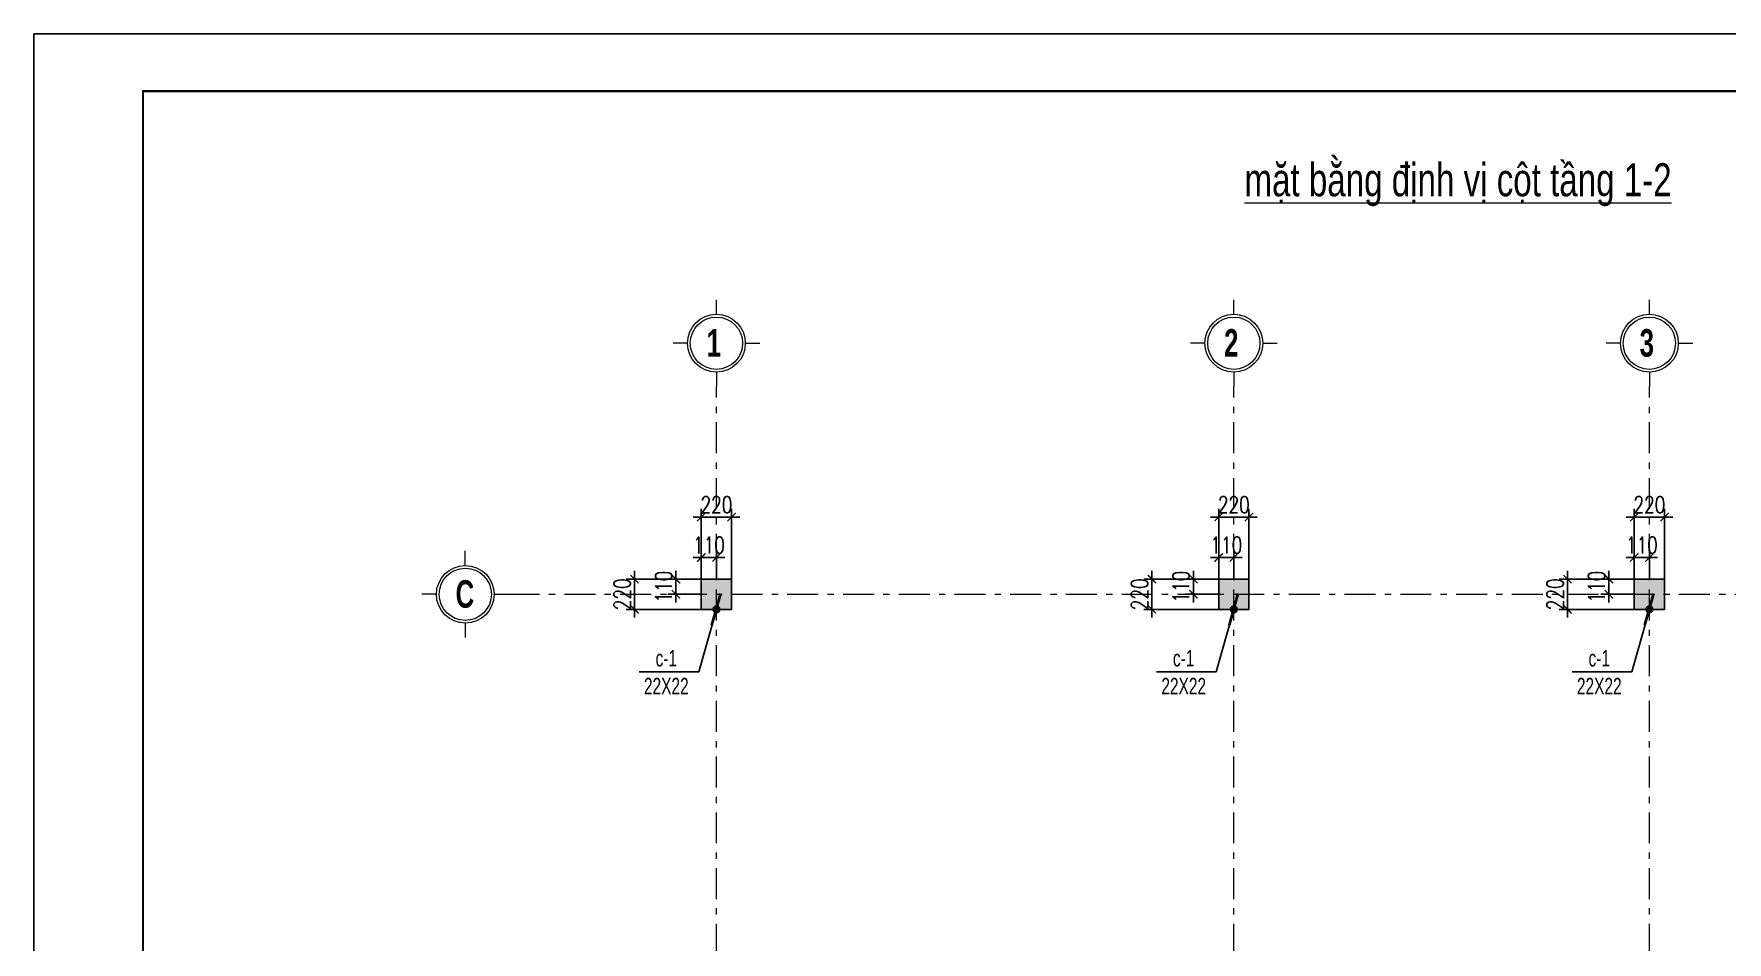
# Model space of a CAD drawing. Extents: x -1855204 to -1466800, y -1308584 to -996495.
# Drawn here: x -1847004 to -1834699, y -1112128 to -1105527 of the extents above; entities that cross this region are included whole.
import ezdxf
from ezdxf.enums import TextEntityAlignment as Align

# ---------------------------------------------------------------- set-up
doc = ezdxf.new("R2010")
doc.units = 0
doc.header["$LTSCALE"] = 150
doc.header["$PDMODE"] = 35
doc.linetypes.add('_Tim', pattern=[9, 5, -1.5, 1, -1.5])
doc.layers.get('0').update_dxf_attribs({"lineweight": 18})
doc.layers.get('Defpoints').update_dxf_attribs({"lineweight": 18})
for name, color, linetype, lineweight in [('05.Text', 253, 'Continuous', 18), ('06.betong', 2, 'Continuous', 35), ('11.Khung bo', 32, 'Continuous', 50), ('12.Khung', 36, 'Continuous', 25), ('LS-DIM', 251, 'Continuous', 13), ('LS-TEXT', 60, 'Continuous', 20), ('LS-TRUC', 108, '_Tim', 9), ('NETCAT', 2, 'Continuous', 40)]:
    doc.layers.add(name, color=color, linetype=linetype, lineweight=lineweight)
doc.layers.add('DIM', color=1, linetype='Continuous')
doc.styles.add('AVANTHB', font='')
doc.styles.add('KCVN-LEADER', font='vnromadi.shx', dxfattribs={"width": 0.7, "height": 4})
doc.styles.add('vnsimpli', font='vnsimli.shx', dxfattribs={"width": 0.75})
doc.styles.get('AVANTHB').set_extended_font_data('.VnAvantH', bold=True)
doc.dimstyles.new('D100', dxfattribs={"dimtxt": 200, "dimasz": 100, "dimexe": 100, "dimexo": 0, "dimgap": 50, "dimtad": 1, "dimdec": 0, "dimdsep": 46, "dimtxsty": 'vnsimpli', "dimblk": 'ARCHTICK', "dimcen": 1, "dimdle": 100, "dimclrd": 256, "dimclre": 256, "dimclrt": 60, "dimadec": 0, "dimazin": 0, "dimtfac": 1, "dimtdec": 0, "dimtix": 1, "dimtmove": 2, "dimatfit": 3, "dimfxl": 1, "dimarcsym": 0})
doc.dimstyles.new('D100(120)', dxfattribs={"dimtxt": 120, "dimasz": 60, "dimexe": 60, "dimexo": 0, "dimgap": 30, "dimtad": 1, "dimdec": 0, "dimdsep": 46, "dimtxsty": 'vnsimpli', "dimblk": 'ARCHTICK', "dimcen": 0, "dimdle": 60, "dimclrd": 256, "dimclre": 256, "dimclrt": 60, "dimadec": 0, "dimazin": 0, "dimtfac": 1, "dimtdec": 0, "dimtix": 1, "dimtmove": 0, "dimatfit": 3, "dimfxl": 1, "dimarcsym": 0})

# ---------------------------------------------------------------- blocks, each defined once
blk = doc.blocks.new('100')
at = {"layer": '11.Khung bo', "const_width": 26.7}
blk.add_lwpolyline([(1860913, -945240), (1860913, -916940), (1896063, -916940), (1896063, -945240)], close=True, dxfattribs=at)
at = {"layer": '12.Khung', "color": 1}
blk.add_lwpolyline([(1901579, -945940), (1901579, -916240), (1859580, -916240), (1859580, -945940)], close=True, dxfattribs=at)
blk = doc.blocks.new('DANHTRUC')
for p, q in [((980383, -947347), (980383, -947137)), ((979963, -947767), (979753, -947767)), ((980803, -947767), (981013, -947767)), ((980383, -948187), (980383, -948397))]:
    blk.add_line(p, q)
for radius in [420, 380]:
    blk.add_circle((980383, -947767), radius)
blk = doc.blocks.new('q51251123')
at = {"layer": '06.betong'}
for points in [[(-2087302, -1045313.8), (-2087082, -1045313.8), (-2087082, -1045093.8), (-2087302, -1045093.8)], [(-2083542, -1045313.8), (-2083322, -1045313.8), (-2083322, -1045093.8), (-2083542, -1045093.8)], [(-2080522, -1045313.8), (-2080302, -1045313.8), (-2080302, -1045093.8), (-2080522, -1045093.8)]]:
    blk.add_hatch(color=251, dxfattribs=at).paths.add_polyline_path(points)
at = {"layer": 'DIM'}
for points in [[(-2087302, -1045313.8), (-2087082, -1045313.8), (-2087082, -1045093.8), (-2087302, -1045093.8)], [(-2083542, -1045313.8), (-2083322, -1045313.8), (-2083322, -1045093.8), (-2083542, -1045093.8)], [(-2080522, -1045313.8), (-2080302, -1045313.8), (-2080302, -1045093.8), (-2080522, -1045093.8)]]:
    blk.add_lwpolyline(points, close=True, dxfattribs=at)
at = {"layer": 'LS-TRUC', "ltscale": 0.3}
for p, q in [((-2087192, -1053493.8), (-2087192, -1043693.8)), ((-2083432, -1053493.8), (-2083432, -1043693.8)), ((-2080412, -1053493.8), (-2080412, -1043693.8)), ((-2088702, -1045203.8), (-2073602, -1045203.8))]:
    blk.add_line(p, q, dxfattribs=at)
at = {"layer": '05.Text', "xscale": 0.5, "yscale": 0.5, "zscale": 0.5}
for p in [(-2577383.7, -569495.6), (-2573623.7, -569495.6), (-2570603.7, -569495.6), (-2579208.7, -571320.6)]:
    blk.add_blockref('DANHTRUC', p, dxfattribs=at)
at = {"layer": '05.Text', "style": 'AVANTHB', "width": 0.7}
for s, p in [('1', (-2087262.8, -1043476.5)), ('2', (-2083502.8, -1043476.5)), ('3', (-2080482.8, -1043476.5)), ('c', (-2089087.8, -1045301.5))]:
    blk.add_text(s, height=200, dxfattribs=at).set_placement(p)
blk = doc.blocks.new('_ArchTick')
at = {"layer": 'DIM', "color": 0, "const_width": 0.15}
blk.add_lwpolyline([(-0.5, -0.5), (0.5, 0.5)], dxfattribs=at)
blk = doc.blocks.new('*D1949')
at = {"layer": 'Defpoints', "color": 0, "transparency": 16777216}
for p in [(-1842044, -1109333), (-1842154, -1109490), (-1842044, -1109490)]:
    blk.add_point(p, dxfattribs=at)
at = {"layer": 'LS-DIM', "lineweight": -2, "transparency": 16777216}
for p, q in [((-1842154, -1109333), (-1842214, -1109333)), ((-1842154, -1109490), (-1842154, -1109273)), ((-1842154, -1109333), (-1842044, -1109333)), ((-1842044, -1109490), (-1842044, -1109273)), ((-1842044, -1109333), (-1841984, -1109333))]:
    blk.add_line(p, q, dxfattribs=at)
at = {"layer": 'LS-DIM', "lineweight": -2, "transparency": 16777216, "xscale": 60, "yscale": 60, "zscale": 60}
blk.add_blockref('_ArchTick', (-1842154, -1109333), dxfattribs=at)
at = {"layer": 'LS-DIM', "lineweight": -2, "transparency": 16777216, "xscale": 60, "yscale": 60, "zscale": 60, "rotation": 180}
blk.add_blockref('_ArchTick', (-1842044, -1109333), dxfattribs=at)
at = {"layer": 'LS-DIM', "color": 60, "transparency": 16777216, "insert": (-1842099, -1109243), "char_height": 120, "attachment_point": 5, "style": 'vnsimpli'}
blk.add_mtext('110', dxfattribs=at)
blk = doc.blocks.new('*D1950')
at = {"layer": 'Defpoints', "color": 0, "transparency": 16777216}
for p in [(-1841934, -1109039), (-1842154, -1109490), (-1841934, -1109490)]:
    blk.add_point(p, dxfattribs=at)
at = {"layer": 'LS-DIM', "lineweight": -2, "transparency": 16777216}
for p, q in [((-1842154, -1109039), (-1842214, -1109039)), ((-1842154, -1109490), (-1842154, -1108979)), ((-1842154, -1109039), (-1841934, -1109039)), ((-1841934, -1109490), (-1841934, -1108979)), ((-1841934, -1109039), (-1841874, -1109039))]:
    blk.add_line(p, q, dxfattribs=at)
at = {"layer": 'LS-DIM', "lineweight": -2, "transparency": 16777216, "xscale": 60, "yscale": 60, "zscale": 60}
blk.add_blockref('_ArchTick', (-1842154, -1109039), dxfattribs=at)
at = {"layer": 'LS-DIM', "lineweight": -2, "transparency": 16777216, "xscale": 60, "yscale": 60, "zscale": 60, "rotation": 180}
blk.add_blockref('_ArchTick', (-1841934, -1109039), dxfattribs=at)
at = {"layer": 'LS-DIM', "color": 60, "transparency": 16777216, "insert": (-1842044, -1108949), "char_height": 120, "attachment_point": 5, "style": 'vnsimpli'}
blk.add_mtext('220', dxfattribs=at)
blk = doc.blocks.new('*D1951')
at = {"layer": 'Defpoints', "color": 0, "transparency": 16777216}
for p in [(-1842154, -1109490), (-1842338, -1109600), (-1842154, -1109600)]:
    blk.add_point(p, dxfattribs=at)
at = {"layer": 'LS-DIM', "lineweight": -2, "transparency": 16777216}
for p, q in [((-1842338, -1109490), (-1842338, -1109430)), ((-1842154, -1109490), (-1842398, -1109490)), ((-1842338, -1109490), (-1842338, -1109600)), ((-1842154, -1109600), (-1842398, -1109600)), ((-1842338, -1109600), (-1842338, -1109660))]:
    blk.add_line(p, q, dxfattribs=at)
at = {"layer": 'LS-DIM', "lineweight": -2, "transparency": 16777216, "xscale": 60, "yscale": 60, "zscale": 60}
for p, rotation in [((-1842338, -1109490), 270), ((-1842338, -1109600), 90)]:
    blk.add_blockref('_ArchTick', p, dxfattribs=dict(at, rotation=rotation))
at = {"layer": 'LS-DIM', "color": 60, "transparency": 16777216, "insert": (-1842428, -1109545), "char_height": 120, "attachment_point": 5, "rotation": 90, "style": 'vnsimpli'}
blk.add_mtext('110', dxfattribs=at)
blk = doc.blocks.new('*D1952')
at = {"layer": 'Defpoints', "color": 0, "transparency": 16777216}
for p in [(-1842154, -1109490), (-1842639, -1109710), (-1842154, -1109710)]:
    blk.add_point(p, dxfattribs=at)
at = {"layer": 'LS-DIM', "lineweight": -2, "transparency": 16777216}
for p, q in [((-1842639, -1109490), (-1842639, -1109430)), ((-1842154, -1109490), (-1842699, -1109490)), ((-1842639, -1109490), (-1842639, -1109710)), ((-1842154, -1109710), (-1842699, -1109710)), ((-1842639, -1109710), (-1842639, -1109770))]:
    blk.add_line(p, q, dxfattribs=at)
at = {"layer": 'LS-DIM', "lineweight": -2, "transparency": 16777216, "xscale": 60, "yscale": 60, "zscale": 60}
for p, rotation in [((-1842639, -1109490), 270), ((-1842639, -1109710), 90)]:
    blk.add_blockref('_ArchTick', p, dxfattribs=dict(at, rotation=rotation))
at = {"layer": 'LS-DIM', "color": 60, "transparency": 16777216, "insert": (-1842729, -1109600), "char_height": 120, "attachment_point": 5, "rotation": 90, "style": 'vnsimpli'}
blk.add_mtext('220', dxfattribs=at)
blk = doc.blocks.new('DOT')
at = {"layer": 'NETCAT', "color": 1}
blk.add_line((-2, 0), (2, 0), dxfattribs=at)
at = {"layer": 'NETCAT', "color": 1, "const_width": 0.5}
blk.add_lwpolyline([(-0.25, 0, 1), (0.25, 0, 1)], format="xyb", close=True, dxfattribs=at)
blk = doc.blocks.new('*D1953')
at = {"layer": 'Defpoints', "color": 0, "transparency": 16777216}
for p in [(-1838284, -1109333), (-1838394, -1109490), (-1838284, -1109490)]:
    blk.add_point(p, dxfattribs=at)
at = {"layer": 'LS-DIM', "lineweight": -2, "transparency": 16777216}
for p, q in [((-1838394, -1109333), (-1838454, -1109333)), ((-1838394, -1109490), (-1838394, -1109273)), ((-1838394, -1109333), (-1838284, -1109333)), ((-1838284, -1109490), (-1838284, -1109273)), ((-1838284, -1109333), (-1838224, -1109333))]:
    blk.add_line(p, q, dxfattribs=at)
at = {"layer": 'LS-DIM', "lineweight": -2, "transparency": 16777216, "xscale": 60, "yscale": 60, "zscale": 60}
blk.add_blockref('_ArchTick', (-1838394, -1109333), dxfattribs=at)
at = {"layer": 'LS-DIM', "lineweight": -2, "transparency": 16777216, "xscale": 60, "yscale": 60, "zscale": 60, "rotation": 180}
blk.add_blockref('_ArchTick', (-1838284, -1109333), dxfattribs=at)
at = {"layer": 'LS-DIM', "color": 60, "transparency": 16777216, "insert": (-1838339, -1109243), "char_height": 120, "attachment_point": 5, "style": 'vnsimpli'}
blk.add_mtext('110', dxfattribs=at)
blk = doc.blocks.new('*D1954')
at = {"layer": 'Defpoints', "color": 0, "transparency": 16777216}
for p in [(-1838174, -1109039), (-1838394, -1109490), (-1838174, -1109490)]:
    blk.add_point(p, dxfattribs=at)
at = {"layer": 'LS-DIM', "lineweight": -2, "transparency": 16777216}
for p, q in [((-1838394, -1109039), (-1838454, -1109039)), ((-1838394, -1109490), (-1838394, -1108979)), ((-1838394, -1109039), (-1838174, -1109039)), ((-1838174, -1109490), (-1838174, -1108979)), ((-1838174, -1109039), (-1838114, -1109039))]:
    blk.add_line(p, q, dxfattribs=at)
at = {"layer": 'LS-DIM', "lineweight": -2, "transparency": 16777216, "xscale": 60, "yscale": 60, "zscale": 60}
blk.add_blockref('_ArchTick', (-1838394, -1109039), dxfattribs=at)
at = {"layer": 'LS-DIM', "lineweight": -2, "transparency": 16777216, "xscale": 60, "yscale": 60, "zscale": 60, "rotation": 180}
blk.add_blockref('_ArchTick', (-1838174, -1109039), dxfattribs=at)
at = {"layer": 'LS-DIM', "color": 60, "transparency": 16777216, "insert": (-1838284, -1108949), "char_height": 120, "attachment_point": 5, "style": 'vnsimpli'}
blk.add_mtext('220', dxfattribs=at)
blk = doc.blocks.new('*D1955')
at = {"layer": 'Defpoints', "color": 0, "transparency": 16777216}
for p in [(-1838394, -1109490), (-1838578, -1109600), (-1838394, -1109600)]:
    blk.add_point(p, dxfattribs=at)
at = {"layer": 'LS-DIM', "lineweight": -2, "transparency": 16777216}
for p, q in [((-1838578, -1109490), (-1838578, -1109430)), ((-1838394, -1109490), (-1838638, -1109490)), ((-1838578, -1109490), (-1838578, -1109600)), ((-1838394, -1109600), (-1838638, -1109600)), ((-1838578, -1109600), (-1838578, -1109660))]:
    blk.add_line(p, q, dxfattribs=at)
at = {"layer": 'LS-DIM', "lineweight": -2, "transparency": 16777216, "xscale": 60, "yscale": 60, "zscale": 60}
for p, rotation in [((-1838578, -1109490), 270), ((-1838578, -1109600), 90)]:
    blk.add_blockref('_ArchTick', p, dxfattribs=dict(at, rotation=rotation))
at = {"layer": 'LS-DIM', "color": 60, "transparency": 16777216, "insert": (-1838668, -1109545), "char_height": 120, "attachment_point": 5, "rotation": 90, "style": 'vnsimpli'}
blk.add_mtext('110', dxfattribs=at)
blk = doc.blocks.new('*D1956')
at = {"layer": 'Defpoints', "color": 0, "transparency": 16777216}
for p in [(-1838394, -1109490), (-1838879, -1109710), (-1838394, -1109710)]:
    blk.add_point(p, dxfattribs=at)
at = {"layer": 'LS-DIM', "lineweight": -2, "transparency": 16777216}
for p, q in [((-1838879, -1109490), (-1838879, -1109430)), ((-1838394, -1109490), (-1838939, -1109490)), ((-1838879, -1109490), (-1838879, -1109710)), ((-1838394, -1109710), (-1838939, -1109710)), ((-1838879, -1109710), (-1838879, -1109770))]:
    blk.add_line(p, q, dxfattribs=at)
at = {"layer": 'LS-DIM', "lineweight": -2, "transparency": 16777216, "xscale": 60, "yscale": 60, "zscale": 60}
for p, rotation in [((-1838879, -1109490), 270), ((-1838879, -1109710), 90)]:
    blk.add_blockref('_ArchTick', p, dxfattribs=dict(at, rotation=rotation))
at = {"layer": 'LS-DIM', "color": 60, "transparency": 16777216, "insert": (-1838969, -1109600), "char_height": 120, "attachment_point": 5, "rotation": 90, "style": 'vnsimpli'}
blk.add_mtext('220', dxfattribs=at)
blk = doc.blocks.new('*D1957')
at = {"layer": 'Defpoints', "color": 0, "transparency": 16777216}
for p in [(-1835264, -1109333), (-1835374, -1109490), (-1835264, -1109490)]:
    blk.add_point(p, dxfattribs=at)
at = {"layer": 'LS-DIM', "lineweight": -2, "transparency": 16777216}
for p, q in [((-1835374, -1109333), (-1835434, -1109333)), ((-1835374, -1109490), (-1835374, -1109273)), ((-1835374, -1109333), (-1835264, -1109333)), ((-1835264, -1109490), (-1835264, -1109273)), ((-1835264, -1109333), (-1835204, -1109333))]:
    blk.add_line(p, q, dxfattribs=at)
at = {"layer": 'LS-DIM', "lineweight": -2, "transparency": 16777216, "xscale": 60, "yscale": 60, "zscale": 60}
blk.add_blockref('_ArchTick', (-1835374, -1109333), dxfattribs=at)
at = {"layer": 'LS-DIM', "lineweight": -2, "transparency": 16777216, "xscale": 60, "yscale": 60, "zscale": 60, "rotation": 180}
blk.add_blockref('_ArchTick', (-1835264, -1109333), dxfattribs=at)
at = {"layer": 'LS-DIM', "color": 60, "transparency": 16777216, "insert": (-1835319, -1109243), "char_height": 120, "attachment_point": 5, "style": 'vnsimpli'}
blk.add_mtext('110', dxfattribs=at)
blk = doc.blocks.new('*D1958')
at = {"layer": 'Defpoints', "color": 0, "transparency": 16777216}
for p in [(-1835154, -1109039), (-1835374, -1109490), (-1835154, -1109490)]:
    blk.add_point(p, dxfattribs=at)
at = {"layer": 'LS-DIM', "lineweight": -2, "transparency": 16777216}
for p, q in [((-1835374, -1109039), (-1835434, -1109039)), ((-1835374, -1109490), (-1835374, -1108979)), ((-1835374, -1109039), (-1835154, -1109039)), ((-1835154, -1109490), (-1835154, -1108979)), ((-1835154, -1109039), (-1835094, -1109039))]:
    blk.add_line(p, q, dxfattribs=at)
at = {"layer": 'LS-DIM', "lineweight": -2, "transparency": 16777216, "xscale": 60, "yscale": 60, "zscale": 60}
blk.add_blockref('_ArchTick', (-1835374, -1109039), dxfattribs=at)
at = {"layer": 'LS-DIM', "lineweight": -2, "transparency": 16777216, "xscale": 60, "yscale": 60, "zscale": 60, "rotation": 180}
blk.add_blockref('_ArchTick', (-1835154, -1109039), dxfattribs=at)
at = {"layer": 'LS-DIM', "color": 60, "transparency": 16777216, "insert": (-1835264, -1108949), "char_height": 120, "attachment_point": 5, "style": 'vnsimpli'}
blk.add_mtext('220', dxfattribs=at)
blk = doc.blocks.new('*D1959')
at = {"layer": 'Defpoints', "color": 0, "transparency": 16777216}
for p in [(-1835374, -1109490), (-1835558, -1109600), (-1835374, -1109600)]:
    blk.add_point(p, dxfattribs=at)
at = {"layer": 'LS-DIM', "lineweight": -2, "transparency": 16777216}
for p, q in [((-1835558, -1109490), (-1835558, -1109430)), ((-1835374, -1109490), (-1835618, -1109490)), ((-1835558, -1109490), (-1835558, -1109600)), ((-1835374, -1109600), (-1835618, -1109600)), ((-1835558, -1109600), (-1835558, -1109660))]:
    blk.add_line(p, q, dxfattribs=at)
at = {"layer": 'LS-DIM', "lineweight": -2, "transparency": 16777216, "xscale": 60, "yscale": 60, "zscale": 60}
for p, rotation in [((-1835558, -1109490), 270), ((-1835558, -1109600), 90)]:
    blk.add_blockref('_ArchTick', p, dxfattribs=dict(at, rotation=rotation))
at = {"layer": 'LS-DIM', "color": 60, "transparency": 16777216, "insert": (-1835648, -1109545), "char_height": 120, "attachment_point": 5, "rotation": 90, "style": 'vnsimpli'}
blk.add_mtext('110', dxfattribs=at)
blk = doc.blocks.new('*D1960')
at = {"layer": 'Defpoints', "color": 0, "transparency": 16777216}
for p in [(-1835374, -1109490), (-1835859, -1109710), (-1835374, -1109710)]:
    blk.add_point(p, dxfattribs=at)
at = {"layer": 'LS-DIM', "lineweight": -2, "transparency": 16777216}
for p, q in [((-1835859, -1109490), (-1835859, -1109430)), ((-1835374, -1109490), (-1835919, -1109490)), ((-1835859, -1109490), (-1835859, -1109710)), ((-1835374, -1109710), (-1835919, -1109710)), ((-1835859, -1109710), (-1835859, -1109770))]:
    blk.add_line(p, q, dxfattribs=at)
at = {"layer": 'LS-DIM', "lineweight": -2, "transparency": 16777216, "xscale": 60, "yscale": 60, "zscale": 60}
for p, rotation in [((-1835859, -1109490), 270), ((-1835859, -1109710), 90)]:
    blk.add_blockref('_ArchTick', p, dxfattribs=dict(at, rotation=rotation))
at = {"layer": 'LS-DIM', "color": 60, "transparency": 16777216, "insert": (-1835949, -1109600), "char_height": 120, "attachment_point": 5, "rotation": 90, "style": 'vnsimpli'}
blk.add_mtext('220', dxfattribs=at)

msp = doc.modelspace()

# ---------------------------------------------------------------- block references
at = {"layer": '05.Text', "xscale": 0.5948727274080738, "yscale": 0.5948727274080738, "zscale": 0.5948727274080738}
msp.add_blockref('100', (-2953217.7, -560480.8), dxfattribs=at)
at = {"layer": 'LS-DIM'}
msp.add_blockref('q51251123', (245148.1, -64396.4), dxfattribs=at)

# ---------------------------------------------------------------- texts
at = {"layer": 'LS-TEXT', "style": 'KCVN-LEADER', "width": 0.75}
msp.add_text('%%UmÆt b»ng ®Þnh vÞ cét tÇng 1-2', height=240, dxfattribs=at).set_placement((-1836654.5, -1106707.5), align=Align.CENTER)
at = {"layer": 'LS-TEXT', "color": 60, "style": 'KCVN-LEADER', "width": 0.7}
for s, p in [('c-1', (-1842408.3, -1110125.1)), ('c-1', (-1838648.3, -1110125.1)), ('c-1', (-1835628.3, -1110125.1)), ('22X22', (-1842408.3, -1110327.5)), ('22X22', (-1838648.3, -1110327.5)), ('22X22', (-1835628.3, -1110327.5))]:
    msp.add_text(s, height=120, dxfattribs=at).set_placement(p, align=Align.CENTER)

# ---------------------------------------------------------------- dimensions: what is measured, and where the dimension line sits
at = {"layer": 'LS-DIM'}
for base, p1, p2, picture, middle in [((-1841933.9, -1109039), (-1842153.9, -1109490.2), (-1841933.9, -1109490.2), '*D1950', (-1842043.9, -1108949)), ((-1838173.9, -1109039), (-1838393.9, -1109490.2), (-1838173.9, -1109490.2), '*D1954', (-1838283.9, -1108949)), ((-1835153.9, -1109039), (-1835373.9, -1109490.2), (-1835153.9, -1109490.2), '*D1958', (-1835263.9, -1108949)), ((-1842043.9, -1109332.9), (-1842153.9, -1109490.2), (-1842043.9, -1109490.2), '*D1949', (-1842098.9, -1109242.9)), ((-1838283.9, -1109332.9), (-1838393.9, -1109490.2), (-1838283.9, -1109490.2), '*D1953', (-1838338.9, -1109242.9)), ((-1835263.9, -1109332.9), (-1835373.9, -1109490.2), (-1835263.9, -1109490.2), '*D1957', (-1835318.9, -1109242.9))]:
    dim = msp.add_linear_dim(base=base, p1=p1, p2=p2, dimstyle='D100(120)', dxfattribs=at)
    dim.commit()
    dim.dimension.update_dxf_attribs({"geometry": picture, "text_midpoint": middle})
for base, p1, p2, picture, middle in [((-1842638.6, -1109710.2), (-1842153.9, -1109490.2), (-1842153.9, -1109710.2), '*D1952', (-1842728.6, -1109600.2)), ((-1842338.4, -1109600.2), (-1842153.9, -1109490.2), (-1842153.9, -1109600.2), '*D1951', (-1842428.4, -1109545.2)), ((-1838878.6, -1109710.2), (-1838393.9, -1109490.2), (-1838393.9, -1109710.2), '*D1956', (-1838968.6, -1109600.2)), ((-1838578.4, -1109600.2), (-1838393.9, -1109490.2), (-1838393.9, -1109600.2), '*D1955', (-1838668.4, -1109545.2)), ((-1835858.6, -1109710.2), (-1835373.9, -1109490.2), (-1835373.9, -1109710.2), '*D1960', (-1835948.6, -1109600.2)), ((-1835558.4, -1109600.2), (-1835373.9, -1109490.2), (-1835373.9, -1109600.2), '*D1959', (-1835648.4, -1109545.2))]:
    dim = msp.add_linear_dim(base=base, p1=p1, p2=p2, angle=90, dimstyle='D100(120)', dxfattribs=at)
    dim.commit()
    dim.dimension.update_dxf_attribs({"geometry": picture, "text_midpoint": middle})

# ---------------------------------------------------------------- leaders
for points in [[(-1842043.9, -1109710.2), (-1842171.4, -1110162.8), (-1842604.8, -1110162.8)], [(-1838283.9, -1109710.2), (-1838411.4, -1110162.8), (-1838844.8, -1110162.8)], [(-1835263.9, -1109710.2), (-1835391.4, -1110162.8), (-1835824.8, -1110162.8)]]:
    msp.add_leader(points, dimstyle='D100', override={"dimasz": 60, "dimgap": 50, "dimtad": 0, "dimldrblk": 'DOT'}, dxfattribs=at)

doc.saveas('drawing.dxf')
